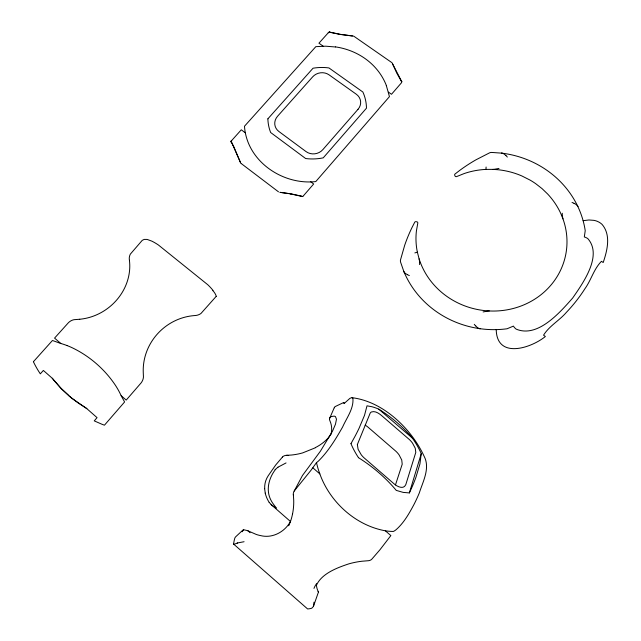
<?xml version="1.0" encoding="UTF-8"?>
<svg xmlns="http://www.w3.org/2000/svg" width="641" height="641" viewBox="0 0 641 641"><rect width="100%" height="100%" fill="white"/><g stroke="black" fill="none" stroke-linecap="round" stroke-linejoin="round"><path stroke-width="0.96" d="M233.62 544.089L307.608 608.95A21.225 20.175 -87.5 0 0 311.758 608.229L313.409 606.45L318.305 592.484M501.719 153.143L491.727 152.438A4.912 4.495 5 0 0 489.444 152.903L475.918 159.841A176.724 164.489 21.6 0 0 459.741 170.386L455.046 173.999A1.226 1.13 2.6 0 0 454.725 175.281L455.03 175.963A1.226 1.138 2.6 0 0 456.721 176.547L464.172 173.551A75.646 70.726 9.8 0 1 485.942 169.4L486.102 167.029M334.538 407.283A3.117 3.093 -38.6 0 1 335.411 406.466L343.544 402.58A3.886 3.854 -33.2 0 1 344.161 403.493L349.858 398.39L351.645 397.684L352.87 398.125C354.016 408.405 346.621 417.916 342.615 427.01C335.812 438.941 328.577 450.903 318.825 460.687A22.058 21.658 -62.6 0 1 316.51 462.61A77.2 76.351 57.8 0 0 319.843 473.899C329.923 502.111 355.611 525.468 385.345 530.796L390.858 535.588L379.913 549.818L371.508 559.529A7.011 6.747 81.8 0 1 367.87 560.755L361.836 561.244A96.022 89.836 81.7 0 0 348.872 563.848C337.206 567.718 321.918 573.423 316.526 585.065M412.387 438.172A86.511 84.78 -89.3 0 1 421.265 453.628L409.367 492.921L403.133 492.384L396.242 490.381C385.513 477.537 372.629 466.528 358.447 457.666M395.473 484.908L402.211 464.212L401.747 460.006L399.079 454.894A24.318 23.965 72.7 0 0 395.994 451.352L368.343 427.443A19.927 19.799 -87.8 0 0 365.162 425.167M313.577 606.001L313.986 602.187M329.77 418.06L334.105 408.045M288.738 525.748L290.445 521.574A52.57 50.391 -68.9 0 0 292.496 514.162M294.179 491.11L302.432 475.55L320.404 451.208L332.471 431.241L335.483 424.174L336.485 419.166L335.403 416.522L334.129 416.105L331.421 416.554M334.217 407.82L334.546 407.283M350.972 443.636L354.785 436.753A206.546 194.503 -40.3 0 0 359.064 428.276L364.505 415.352L367.013 405.817L371.956 406.739A46.448 46.048 85 0 1 378.735 409.142C391.379 416.971 402.836 426.762 412.419 438.148L378.743 409.126M290.525 521.341C284.941 531.806 272.617 538.568 260.783 535.636A40.92 39.526 -70.8 0 1 256.288 534.458L247.634 530.684M231.201 141.14L231.209 141.116A3.926 3.574 -19.2 0 1 231.561 140.667L241.296 129.803L245.495 132.951M330.812 434.43L329.226 436.625M316.51 462.602L310.853 470.454L294.331 490.854A6.57 6.394 -76.4 0 0 293.274 494.852M316.59 583.606L315.38 585.489A21.025 19.983 88 0 0 313.97 588.398M242.098 531.758L243.668 529.754L247.474 530.604A7.42 7.067 -73.7 0 1 248.9 531.597L250.054 532.735M401.474 82.777L391.499 94.283L388.47 92.152M216.177 296.39L200.954 313.481A10.384 9.767 -34.1 0 1 195.209 315.516L193.502 315.66A53.684 50.951 -42.4 0 0 143.255 372.365L143.448 377.052A10.705 9.984 -45.7 0 1 141.116 382.893L126.221 400.088L121.141 395.697A81.143 73.963 -51.9 0 0 118.024 389.568L116.87 387.605A100.349 91.046 -52.6 0 0 115.132 384.864C104.419 368.976 89.387 355.955 72.088 347.702A100.028 90.517 -51.9 0 0 69.188 346.42L67.129 345.587M303.401 195.834L313.673 183.991L310.709 181.772M267.866 118.849L313.04 68.218A48.596 44.117 -11.2 0 1 328.945 67.938L362.886 92.032A48.748 44.229 -11.3 0 1 366.468 108.177L323.24 157.846A48.86 44.381 -11.7 0 1 305.661 158.535L270.646 132.511A48.716 44.277 -11.5 0 1 267.874 118.849M33.428 361.7L52.442 340.483L60.783 343.472A80.662 73.154 -50.4 0 1 67.121 345.595M282.417 457.097L275.662 465.046L268.162 475.846A20.64 20.039 -71.8 0 0 264.685 488.69M277.994 467.177L286.046 462.938M315.372 447.779L302.656 452.899A63.812 62.289 -41 0 1 291.31 455.046L286.631 455.302M237.771 542.911L244.085 541.725M237.635 542.959L237.242 543.095M414.863 252.907L417.355 252.129A75.646 70.726 9.8 0 1 416.426 230.832L417.788 223.188A1.242 1.162 0.1 0 0 416.77 221.786L415.961 221.674A1.234 1.162 -0.1 0 0 414.679 222.307L412.003 227.547A176.724 164.489 21.6 0 0 404.679 245.303L400.529 259.829A5 4.751 0 0 0 400.577 262.105L403.782 271.335M498.97 168.447L493.746 169.376A11.426 10.448 5.3 0 1 492.985 169.376L485.95 169.4M483.106 311.927L488.546 310.957A12.003 11.442 18.2 0 1 489.339 310.965M243.668 529.754L243.524 529.803A2.083 1.987 -73 0 0 242.883 530.083L235.824 536.669A3.918 3.734 -73.3 0 0 235.519 536.99A3.95 3.758 -73.3 0 0 234.662 538.656A38.131 36.441 -78.5 0 0 233.604 544.001M583.11 220.688L588.927 219.975L593.975 220.36A14.799 13.541 17 0 1 601.987 224.302C611.234 234.967 607.283 250.423 603.197 262.53L601.474 261.304C593.814 269.012 591.274 279.869 585.033 288.578A167.029 155.763 2.2 0 1 566.492 312.247C559.425 320.556 549.385 325.796 543.552 335.163L545.363 336.509C531.004 348.207 496.839 359.385 496.214 329.618M79.732 319.25L74.011 319.691A10.512 9.599 -42.1 0 0 68.507 322.615L54.573 338.103L60.783 343.472M492.985 169.376L497.825 169.713A75.646 70.726 9.8 0 1 521.886 175.963L530.075 180.097A75.35 70.446 9.8 0 1 535.764 183.727L542.062 188.638L547.654 194.015A75.991 71.055 9.7 0 1 556.332 205.256A75.43 70.526 9.8 0 1 560.987 213.974L563.014 219.006A75.646 70.726 9.8 0 1 514.338 308.193A75.646 70.726 9.8 0 1 419.11 258.868L417.355 252.129M329.33 32.186L340.627 34.494L352.806 36.016A2.324 2.059 -8.2 0 1 354.144 36.433L391.611 62.457A2.348 2.099 -5.4 0 1 392.388 63.459L396.827 73.186L401.747 81.96M279.853 192.316L290.653 193.822M352.406 35.96L339.954 34.285L329.434 32.066M335.459 46.985L325.644 46.192L315.837 46.649L244.485 126.245C246.777 161.027 282.457 185.321 315.773 181.579L389.456 96.631L386.307 85.485M280.317 192.388L291.647 193.991L302.496 196.362M352.101 397.692C373.575 400.417 392.372 413.549 406.482 429.406C414.174 438.164 420.6 448.067 425.247 458.764C429.35 470.133 422.659 482.312 419.294 492.977A153.471 149.738 -55.9 0 1 413.942 504.555C409.158 513.489 404.038 522.599 396.402 529.434A15.52 15.08 75.7 0 1 393.406 531.445A52.306 51.328 68.7 0 1 385.345 530.788M290.477 193.886L302.392 196.491M288.666 455.583L287.344 455.342A6.386 6.226 -65.7 0 0 282.361 457.033M572.028 202.452L574.048 203.253M409.351 275.55L407.476 274.757M401.53 81.583L401.514 81.567A0.801 0.721 -4.4 0 1 401.819 81.719M86.856 408.678L71.271 397.885M275.133 507.424L274.717 507.143M275.189 507.464L276.175 508.169M323.2 46.192L318.938 43.195L328.352 32.691A3.822 3.389 -9.7 0 1 328.745 32.306M274.428 506.935L272.121 505.348A8.029 7.764 -72.6 0 1 271.608 504.988L269.156 502.368M241.16 163.495L278.498 191.835M70.71 397.244L61.656 389.119L53.123 379.392M69.044 396.026L77.962 402.812L86.287 408.173L97.055 417.644L94.243 420.873L101.927 424.246A98.874 92.08 -40.5 0 0 103.826 424.959L104.451 425.183L124.594 401.963L121.141 395.697M343.544 402.58L344.353 403.285M312.88 467.85L319.843 473.899M271.071 504.547L290.453 521.47M68.571 395.433L60.494 387.717L52.258 378.254M52.81 378.743L43.364 370.442L40.319 373.855A107.424 99.355 -38.6 0 1 33.396 361.716M506.005 155.531L507.327 157.061M276.215 507.856L273.058 503.658A25.8 25.087 -73.7 0 1 270.903 500.092C265.662 490.125 268.835 478.082 275.39 469.581A3.269 3.181 -65.9 0 1 275.109 469.22M475.606 325.965L474.276 324.322M401.851 81.848L392.58 63.868M231.081 141.805L231.625 142.751M231.201 141.677L233.18 145.619M231.802 142.735L240.431 162.429M233.332 145.603L240.423 162.405M562.958 218.853L562.413 216.434A21.754 19.855 15.2 0 1 562.301 213.237M419.11 258.868L419.551 261.32A21.409 20.384 -1.1 0 1 419.543 264.573M265.246 493.121L264.645 488.69M129.378 260.014L129.354 259.845A10.2 9.383 -33.2 0 1 130.323 254.148L142.222 240.367L144.161 239.414L146.741 239.414A12.483 11.474 -32.4 0 1 147.622 239.582L151.893 241.168A63.98 58.9 -37.5 0 1 158.431 245.014L207.764 284.724A64.781 60.655 -39.1 0 1 213.028 290.421M129.418 260.294L129.506 261.039A51.873 47.057 -37 0 1 79.74 319.25M293.37 494.852L293.722 500.268A60.374 57.77 -67.9 0 1 292.512 514.162M421.233 453.644L419.927 463.94L415.913 477.337A168.639 163.615 -51.2 0 1 409.351 492.913M233.925 544.305A19.166 18.244 -70.6 0 0 236.673 543.28A3.373 3.205 -74 0 1 237.122 543.135M358.479 457.65A83.258 81.663 33.3 0 1 350.947 443.644M275.398 469.581A23.749 23.1 -72.9 0 1 277.986 467.177M329.53 418.885A2.901 2.876 -49.4 0 1 331.405 416.498M329.506 419.214A2.115 2.099 -49.6 0 0 329.666 420.127L330.644 422.691A19.927 19.631 -56.1 0 1 331.012 434.197M318.112 591.459A1.114 1.058 -89.4 0 1 318.433 592.092M269.164 502.328A29.742 28.933 -73.2 0 1 265.214 493.121M318.321 591.747A16.714 15.945 88.4 0 1 316.438 585.073M329.338 436.721A44.045 43.179 -46.1 0 1 315.308 447.634M403.806 271.383A94.572 88.434 9.8 0 0 480.149 328.705L481.391 328.873A94.572 88.434 9.8 0 0 507.087 328.769L513.409 326.101A10.969 10.368 21 0 0 516.157 329.121C537.735 338.248 559.913 312.439 572.629 298.089C582.749 283.41 602.901 255.631 587.805 238.604A10.745 9.879 17.4 0 0 584.32 236.962L585.225 230.68A94.572 88.434 9.8 0 0 578.35 207.62L577.862 206.562A94.572 88.434 9.8 0 0 501.775 153.151M480.109 328.841A7.428 7.091 17.3 0 1 475.83 325.9M501.751 153.023A7.075 6.466 5.8 0 1 505.837 155.635M573.999 203.381A7.98 7.299 14.1 0 1 578.006 206.482M407.468 274.604A7.884 7.508 1.2 0 1 403.638 271.415M335.483 46.881A68.098 61.752 -11 0 1 386.347 85.469M231.329 140.98A4.006 3.638 -19.2 0 1 231.681 140.531M328.232 32.819A3.902 3.453 -9.7 0 1 328.633 32.435M231.089 141.965A1.05 0.953 -19.4 0 1 231.024 141.076M329.017 32.026A1.05 0.929 -9.9 0 1 329.971 32.17M303.073 196.29A0.833 0.777 -14.5 0 1 302.288 196.547M240.864 163.215A2.516 2.3 -19.2 0 1 240.495 162.622M212.82 290.613A16.97 15.969 -33.3 0 1 216.321 296.334M357.358 444.558L358.111 449.309L361.236 454.765A24.983 24.799 59.5 0 0 363.751 457.554L393.758 483.562C396.627 486.311 403.518 489.972 405.753 484.756L415.785 452.418L415.248 448.235L412.5 443.107A25.199 24.855 62.7 0 0 409.375 439.55L381.427 415.424C378.727 413.245 375.105 410.697 371.484 411.955A3.053 3.045 20.7 0 0 370.194 413.1L357.358 444.558M358.031 109.299L322.84 149.633A11.939 10.937 -12.2 0 1 306.053 151.596L278.875 131.477A11.834 10.761 -14.3 0 1 277.537 116.293L312.672 76.84A11.722 10.552 -10.8 0 1 329.089 74.869L356.308 94.235A11.826 10.721 -8.6 0 1 358.031 109.299"/></g></svg>
